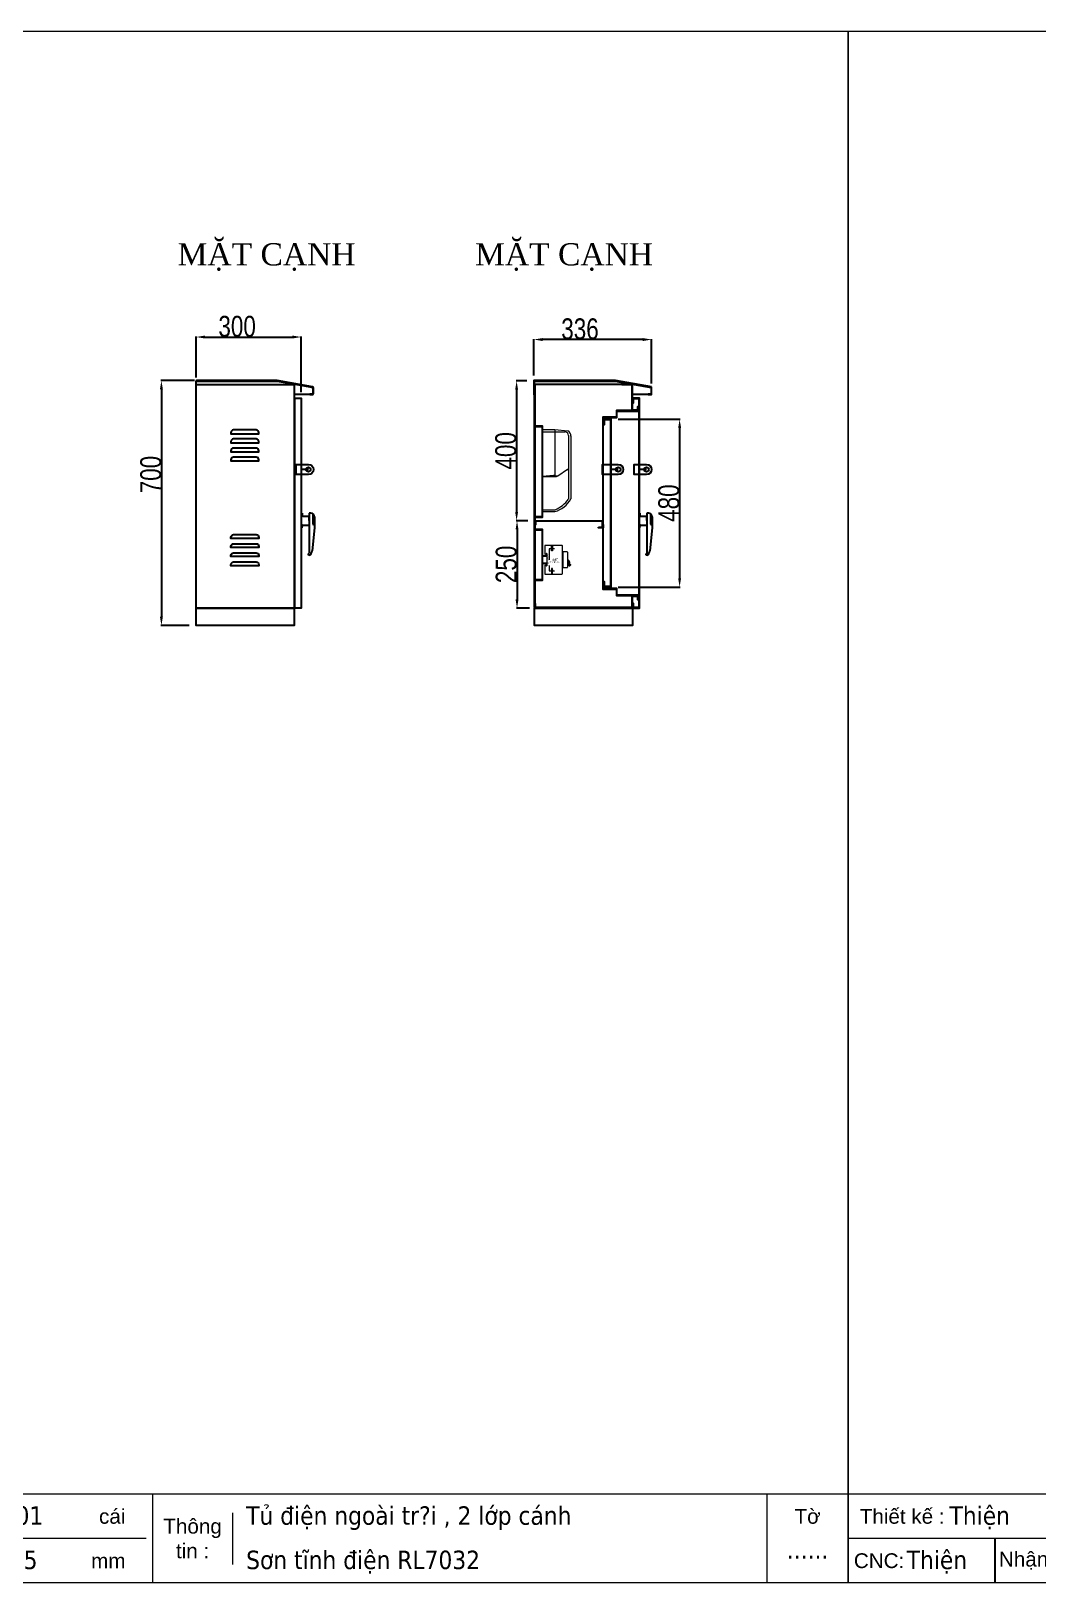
# Model space of a CAD drawing. Header units: inches. Extents: x 21 to 136330, y 8 to 58290.
# Drawn here: x 5872 to 8750, y 14680 to 19116 of the extents above; entities that cross this region are included whole.
import ezdxf
from ezdxf.enums import TextEntityAlignment as Align

# ---------------------------------------------------------------- set-up
doc = ezdxf.new("R2010")
doc.units = ezdxf.units.IN
doc.header["$MEASUREMENT"] = 0
doc.linetypes.add('HIDDEN', pattern=[9.525, 6.35, -3.175])
for name, color, linetype in [('0 KHUNG KT01', 7, 'Continuous'), ('1-EMC-ACESS', 4, 'Continuous'), ('@.0.DM. NÉT CHÍNH', 7, 'Continuous'), ('@.0.DM. NÉT CHÍNH @ 1', 7, 'Continuous')]:
    doc.layers.add(name, color=color, linetype=linetype)
for name, color, linetype, lineweight in [('0 TĂNG CỨNG', 7, 'Continuous', 15), ('LAYERDRAW', 6, 'Continuous', 13), ('net dam', 2, 'Continuous', 18)]:
    doc.layers.add(name, color=color, linetype=linetype, lineweight=lineweight)
doc.layers.add('@.DM. KÍCH THƯỚC', color=8, linetype='Continuous', transparency=0.2)
doc.layers.add('@.DM. KÍCH THƯỚC @ 1', color=8, linetype='Continuous', transparency=0.2)
doc.styles.add('ARIAL', font='arial.ttf')
doc.styles.add('roman', font='roman.shx', dxfattribs={"width": 0.8})
doc.styles.add('Tahoma (Input Text)', font='tahoma.ttf')
doc.styles.add('WD_IEC', font='isocp2.shx')
doc.dimstyles.new('Kích thước Duy Mạnh', dxfattribs={"dimtxt": 30, "dimasz": 25, "dimexe": 1.25, "dimexo": 20, "dimtad": 1, "dimdec": 1, "dimtxsty": 'roman', "dimcen": 2.5, "dimclrd": 8, "dimclre": 8, "dimclrt": 2, "dimadec": 0, "dimazin": 0, "dimtfac": 1, "dimtdec": 1, "dimtix": 1, "dimtmove": 0, "dimatfit": 3, "dimfxl": 1, "dimtfillclr": 1, "dimarcsym": 0})

# ---------------------------------------------------------------- blocks, each defined once
blk = doc.blocks.new('*D1368')
at = {"layer": '@.DM. KÍCH THƯỚC', "color": 8, "lineweight": -2, "transparency": 16777216}
for p, q in [((6344.3, 18125.1), (6344.3, 18242.4)), ((6644.3, 18083.9), (6644.3, 18242.4))]:
    blk.add_line(p, q, dxfattribs=at)
at = {"layer": '@.DM. KÍCH THƯỚC', "lineweight": -2, "transparency": 16777216}
blk.add_line((6369.3, 18241.1), (6619.3, 18241.1), dxfattribs=at)
at = {"layer": '@.DM. KÍCH THƯỚC', "transparency": 16777216}
for points in [[(6369.3, 18245.3), (6369.3, 18236.9), (6344.3, 18241.1)], [(6619.3, 18245.3), (6619.3, 18236.9), (6644.3, 18241.1)]]:
    blk.add_solid(points, dxfattribs=at)
at = {"layer": 'Defpoints', "color": 0, "transparency": 16777216}
for p in [(6644.3, 18241.1), (6344.3, 18105.1), (6644.3, 18063.9)]:
    blk.add_point(p, dxfattribs=at)
at = {"layer": '@.DM. KÍCH THƯỚC', "color": 2, "transparency": 16777216, "insert": (6407.6, 18301.7), "char_height": 60, "attachment_point": 1, "style": 'roman'}
blk.add_mtext('300', dxfattribs=at)
blk = doc.blocks.new('*D1369')
at = {"layer": '@.DM. KÍCH THƯỚC', "color": 8, "lineweight": -2, "transparency": 16777216}
for p, q in [((6338.9, 18116.6), (6243.5, 18116.6)), ((6324.3, 17416.3), (6243.5, 17416.3))]:
    blk.add_line(p, q, dxfattribs=at)
at = {"layer": '@.DM. KÍCH THƯỚC', "lineweight": -2, "transparency": 16777216}
blk.add_line((6244.7, 18091.6), (6244.7, 17441.3), dxfattribs=at)
at = {"layer": '@.DM. KÍCH THƯỚC', "transparency": 16777216}
for points in [[(6240.6, 18091.6), (6248.9, 18091.6), (6244.7, 18116.6)], [(6240.6, 17441.3), (6248.9, 17441.3), (6244.7, 17416.3)]]:
    blk.add_solid(points, dxfattribs=at)
at = {"layer": 'Defpoints', "color": 0, "transparency": 16777216}
for p in [(6358.9, 18116.6), (6244.7, 17416.3), (6344.3, 17416.3)]:
    blk.add_point(p, dxfattribs=at)
at = {"layer": '@.DM. KÍCH THƯỚC', "color": 2, "transparency": 16777216, "insert": (6184.1, 17794.4), "char_height": 60, "attachment_point": 1, "rotation": 90, "style": 'roman'}
blk.add_mtext('700', dxfattribs=at)
blk = doc.blocks.new('*D1370')
at = {"layer": '@.DM. KÍCH THƯỚC', "color": 8, "lineweight": -2, "transparency": 16777216}
for p, q in [((7309.3, 18131.1), (7309.3, 18235.1)), ((7645.7, 18107.8), (7645.7, 18235.1))]:
    blk.add_line(p, q, dxfattribs=at)
at = {"layer": '@.DM. KÍCH THƯỚC', "lineweight": -2, "transparency": 16777216}
blk.add_line((7620.7, 18233.9), (7334.3, 18233.9), dxfattribs=at)
at = {"layer": '@.DM. KÍCH THƯỚC', "transparency": 16777216}
for points in [[(7334.3, 18238.1), (7334.3, 18229.7), (7309.3, 18233.9)], [(7620.7, 18238.1), (7620.7, 18229.7), (7645.7, 18233.9)]]:
    blk.add_solid(points, dxfattribs=at)
at = {"layer": 'Defpoints', "color": 0, "transparency": 16777216}
for p in [(7309.3, 18233.9), (7309.3, 18111.1), (7645.7, 18087.8)]:
    blk.add_point(p, dxfattribs=at)
at = {"layer": '@.DM. KÍCH THƯỚC', "color": 2, "transparency": 16777216, "insert": (7387.6, 18294.5), "char_height": 60, "attachment_point": 1, "style": 'roman'}
blk.add_mtext('336', dxfattribs=at)
blk = doc.blocks.new('KHUNG KT1')
at = {"color": 7}
for p, q in [((7128, -4752), (0, -4752)), ((2294.1, -4752), (2294.1, -5040)), ((4052.8, -4752), (4052.8, -5040)), ((4868.8, -4752), (4868.8, -5040)), ((6864, -4752), (6864, -5040)), ((5128.7, -4812), (5128.7, -4980)), ((4848, -4896), (0, -4896))]:
    blk.add_line(p, q, dxfattribs=at)
blk.add_lwpolyline([(0, 0), (7128, 0), (7128, -5040), (0, -5040)], close=True, dxfattribs=at)
at = {"layer": '0 KHUNG KT01'}
for p, q in [((1077.9, -4752), (1077.9, -4896)), ((476.3, -4896), (476.3, -5040)), ((1385.1, -4896), (1385.1, -5040))]:
    blk.add_line(p, q, dxfattribs=at)
at = {"color": 2, "char_height": 48, "style": 'ARIAL'}
for s, insert, width, attachment_point in [('  Tên sản phẩm :', (2299.1, -4824), 2202.321, 4), ('  Số lượng :', (4052.8, -4824), 2202.321, 4), ('  Thiết kế :', (0, -4824), 2202.321, 4), ('  Khách hàng :', (1066.9, -4824), 2202.321, 4), ('cái', (4695, -4824), 2202.321, 4), ('Thông\\Ptin :', (4998.8, -4896), 259.945, 5), ('Tờ', (6996, -4824), 264, 5), ('  Nhận đơn :', (451.9, -4968), 2202.321, 4), ('  Giao hàng :', (1356.7, -4968), 2202.321, 4), ('  Loại tôn :', (4052.8, -4968), 2202.321, 4), ('CNC:', (18.2, -4968), 2202.321, 4), ('  Kích thước :', (2307, -4968), 2202.321, 4), ('mm', (3729.5, -4968), 2202.321, 4), ('mm', (4669.3, -4968), 2202.321, 4)]:
    blk.add_mtext(s, dxfattribs=dict(at, insert=insert, width=width, attachment_point=attachment_point))
at = {"color": 1, "style": 'Tahoma (Input Text)', "flags": 8}
for tag, p in [('#03', (1514.7, -4846.3)), ('#01', (328.9, -4851.1)), ('#05', (2819, -4851.1)), ('#07', (4424, -4851.1)), ('#09', (5172.9, -4851.1)), ('#02', (189.8, -4995.1)), ('#04', (1755.3, -4995.1)), ('#06', (2727.8, -4995.1)), ('#08', (4382.7, -4995.1)), ('#10', (5172.9, -4995.1))]:
    blk.add_attdef(tag, p, '', height=60, dxfattribs=at)
blk.add_attdef('#11', text='', height=60, dxfattribs=at).set_placement((6996, -4961.6), align=Align.CENTER)
at = {"layer": '0 TĂNG CỨNG', "color": 1, "style": 'ARIAL'}
blk.add_attdef('#12', (852.8, -4987.6), '', height=60, dxfattribs=at)
blk = doc.blocks.new('*D1413')
at = {"layer": '@.DM. KÍCH THƯỚC', "color": 8, "lineweight": -2, "transparency": 16777216}
for p, q in [((7550, 18006.3), (7727.2, 18006.3)), ((7550, 17526.3), (7727.2, 17526.3))]:
    blk.add_line(p, q, dxfattribs=at)
at = {"layer": '@.DM. KÍCH THƯỚC', "lineweight": -2, "transparency": 16777216}
blk.add_line((7725.9, 17981.3), (7725.9, 17551.3), dxfattribs=at)
at = {"layer": '@.DM. KÍCH THƯỚC', "transparency": 16777216}
for points in [[(7721.8, 17981.3), (7730.1, 17981.3), (7725.9, 18006.3)], [(7721.8, 17551.3), (7730.1, 17551.3), (7725.9, 17526.3)]]:
    blk.add_solid(points, dxfattribs=at)
at = {"layer": 'Defpoints', "color": 0, "transparency": 16777216}
for p in [(7530, 18006.3), (7530, 17526.3), (7725.9, 17526.3)]:
    blk.add_point(p, dxfattribs=at)
at = {"layer": '@.DM. KÍCH THƯỚC', "color": 2, "transparency": 16777216, "insert": (7695.3, 17766.3), "char_height": 60, "attachment_point": 5, "rotation": 90, "style": 'roman'}
blk.add_mtext('480', dxfattribs=at)
blk = doc.blocks.new('MS308-2-2')
at = {"color": 1}
for p, q in [((3, 21), (0, 21)), ((0, 21), (0, -21)), ((3, 21), (3, 16)), ((6, 13), (23, 13)), ((28, 21), (23, 21)), ((23, 21), (23, -93.1)), ((23, 0), (23, 13)), ((23, 0), (23, -13)), ((33, 19.7), (33, -10.4)), ((38, 11), (38, -21)), ((0, -21), (3, -21)), ((3, -21), (3, -16)), ((6, -13), (23, -13)), ((38, -21), (31.7, -86.7)), ((33, -10.4), (38, -11.8)), ((21, -99), (21, -95)), ((23, -99), (21, -99))]:
    blk.add_line(p, q, dxfattribs=at)
for centre, radius, start, end in [((6, 16), 3, 180, 270), ((28, 11), 10, 0, 90), ((6, -16), 3, 90, 180), ((14.3, -83.6), 17.7, 299.5112, 349.8057), ((20.5, -92.5), 2.52, 280.4787, 347.1623)]:
    blk.add_arc(centre, radius, start, end, dxfattribs=at)
blk = doc.blocks.new('*U215')
at = {"color": 9, "lineweight": 9}
for p, q in [((74.1, 51.8), (74.1, -129.9)), ((81.1, 50.9), (81.1, -129.9))]:
    blk.add_line(p, q, dxfattribs=at)
at = {"layer": 'LAYERDRAW', "color": 7, "linetype": 'Continuous', "ltscale": 2}
for p, q in [((0, -160.6), (36, -160.6)), ((0, -166), (35.4, -166))]:
    blk.add_line(p, q, dxfattribs=at)
blk.add_arc((63.7, 50.3), 17.4, 358.0533, 59.6915, dxfattribs=at)
at = {"layer": 'net dam', "linetype": 'ByBlock'}
for p, q in [((0, 69), (35.4, 69)), ((0, 69), (0, -166)), ((0, 61.8), (64.1, 61.8)), ((35.4, 69), (72.5, 65.3)), ((35.4, 69), (35.4, -64.5)), ((73.9, -43.5), (73.9, -48.5)), ((31.8, -63.2), (0, -65.6)), ((39.6, -66.6), (0, -66.6)), ((31.8, -63.2), (35.4, -60.9)), ((43.8, -64.5), (35.4, -64.5)), ((39.6, -64.5), (39.6, -66.6)), ((71.5, -45.4), (43.8, -64.5)), ((73.9, -45.4), (71.5, -45.4)), ((73.9, -48.5), (73.9, -45.4))]:
    blk.add_line(p, q, dxfattribs=at)
for centre, radius, start, end in [((64.1, 51.8), 10, 359.9203, 90), ((12.8, -90.5), 78.8, 286.672, 330.008), ((3.6, -81.5), 85.5, 292.23, 325.4789)]:
    blk.add_arc(centre, radius, start, end, dxfattribs=at)
blk = doc.blocks.new('E DIN35')
at = {"color": 8, "linetype": 'HIDDEN', "lineweight": 9}
for p, q in [((12, 3.5), (11, 3.5)), ((12, -3.5), (11, -3.5))]:
    blk.add_line(p, q, dxfattribs=at)
at = {"color": 0, "linetype": 'ByBlock', "lineweight": 9}
blk.add_lwpolyline([(11, 9, 0.414214), (10, 10), (2, 10, -0.414214), (0, 12), (0, 17.5), (1, 17.5), (1, 12, 0.414214), (2, 11), (10, 11, -0.414214), (12, 9), (12, -9, -0.414214), (10, -11), (2, -11, 0.414214), (1, -12), (1, -17.5), (0, -17.5), (0, -12, -0.414214), (2, -10), (10, -10, 0.414214), (11, -9)], format="xyb", close=True, dxfattribs=at)
blk = doc.blocks.new('Logo LS')
h = blk.add_hatch(color=152)
edge = h.paths.add_edge_path()
edge.add_spline(control_points=[(8.564, 2.4685), (8.9563, 2.4685), (9.1808, 2.3695), (9.1808, 2.1071), (9.1808, 1.9364), (9.0647, 1.7112), (8.9598, 1.6289), (8.7187, 1.4434), (8.5071, 1.4239), (7.3804, 1.4239), (7.3804, 1.4239), (1.9845, 1.4239), (1.9845, 1.4239), (1.9845, 1.4239), (3.0765, 6), (3.0765, 6), (3.0765, 6), (1.2699, 6), (1.2699, 6), (1.1455, 6), (1.099, 5.9656), (1.0613, 5.8181), (1.0613, 5.8181), (0.0442, 1.6058), (0.0442, 1.6058), (-0.1471, 0.7691), (0.2857, 0), (1.2486, 0), (2.2111, 0), (2.7619, 0), (3.5799, 0), (4.1541, 0), (4.8861, 0.4936), (5.2879, 1.0618), (5.3385, 1.1329), (5.4271, 1.146), (5.3916, 0.9943), (5.3208, 0.6944), (5.236, 0.3324), (5.2144, 0.2429), (5.1738, 0.067), (5.266, 0), (5.3495, 0), (5.3495, 0), (7.4326, 0), (8.0953, 0), (10.4251, 0), (11.3139, 1.1151), (11.4147, 2.4436), (11.4656, 3.1179), (10.9845, 3.6322), (9.6483, 3.6322), (9.6483, 3.6322), (8.9865, 3.6322), (8.6221, 3.6322), (8.2547, 3.6322), (7.8802, 3.7638), (7.8802, 4.0914), (7.8802, 4.4268), (8.308, 4.7296), (8.8585, 4.7296), (8.8585, 4.7296), (11.3596, 4.7296), (11.3596, 4.7296), (11.3596, 4.7296), (11.5587, 5.5206), (11.6019, 5.7037), (11.6558, 5.9342), (11.5877, 6), (11.4182, 6), (11.4182, 6), (8.3288, 6), (8.3288, 6), (6.5328, 6), (5.7269, 4.8013), (5.7269, 3.9445), (5.7269, 3.0871), (6.4178, 2.4697), (8.1984, 2.4697), (8.1984, 2.4697), (8.564, 2.4685), (8.564, 2.4685)], knot_values=[0, 0, 0, 0, 1, 1, 1, 2, 2, 2, 3, 3, 3, 4, 4, 4, 5, 5, 5, 6, 6, 6, 7, 7, 7, 8, 8, 8, 9, 9, 9, 10, 10, 10, 11, 11, 11, 12, 12, 12, 13, 13, 13, 14, 14, 14, 15, 15, 15, 16, 16, 16, 17, 17, 17, 18, 18, 18, 19, 19, 19, 20, 20, 20, 21, 21, 21, 22, 22, 22, 23, 23, 23, 24, 24, 24, 25, 25, 25, 26, 26, 26, 27, 27, 27, 27], degree=3, periodic=0)
h = blk.add_hatch(color=10)
edge = h.paths.add_edge_path()
edge.add_spline(control_points=[(10.5597, 6.7227), (10.5597, 6.7227), (15.5292, 6.7227), (15.5292, 6.7227), (15.5292, 6.7227), (12.5227, 5.194), (12.5227, 5.194), (12.5227, 5.194), (12.6282, 5.6846), (12.6608, 5.831), (12.6957, 5.9856), (12.6412, 6.0887), (12.451, 6.1474), (12.2549, 6.2072), (10.5597, 6.7227), (10.5597, 6.7227)], knot_values=[0, 0, 0, 0, 1, 1, 1, 2, 2, 2, 3, 3, 3, 4, 4, 4, 5, 5, 5, 5], degree=3, periodic=0)
at = {"layer": 'Defpoints', "color": 2, "linetype": 'ByBlock', "lineweight": 9}
blk.add_line((5.7544, 3), (5.7544, 3), dxfattribs=at)
blk = doc.blocks.new('*U216')
at = {"linetype": 'ByBlock', "lineweight": 9}
h = blk.add_hatch(color=20, dxfattribs=at)
h.dxf.hatch_style = 1
h.paths.add_polyline_path([(26, 34), (29, 34), (29, 41), (26, 41)])
h.paths.add_polyline_path([(26, 25), (29, 25), (29, 29), (26, 29)])
h = blk.add_hatch(color=20, dxfattribs=at)
h.dxf.hatch_style = 1
h.paths.add_polyline_path([(26, -41), (29, -41), (29, -34), (26, -34)])
h.paths.add_polyline_path([(26, -29), (29, -29), (29, -25), (26, -25)])
at = {"color": 112}
blk.add_line((57, 22.5), (57, -22.5), dxfattribs=at)
at = {"color": 0, "linetype": 'ByBlock', "lineweight": 18}
blk.add_lwpolyline([(12, 17.5), (12, 0), (12, -17.5), (10.8, -17.5), (10.8, -17.3), (8.7, -15.5), (7, -15.5), (7, -41), (55, -41, 0.414214), (57, -39), (57, -22.5), (70, -22.5, 0.414214), (72, -20.5), (72, 0), (72, 20.5, 0.414214), (70, 22.5), (57, 22.5), (57, 39, 0.414214), (55, 41), (7, 41), (7, 15.5), (8.7, 15.5), (10.8, 17.3), (10.8, 17.5)], format="xyb", close=True, dxfattribs=at)
at = {"color": 20, "linetype": 'ByBlock', "lineweight": 9}
for points in [[(29, 25), (26, 25), (26, 41), (29, 41)], [(29, 34), (26, 34), (26, 29), (29, 29)], [(29, -25), (26, -25), (26, -41), (29, -41)], [(29, -34), (26, -34), (26, -29), (29, -29)]]:
    blk.add_lwpolyline(points, close=True, dxfattribs=at)
blk.add_lwpolyline([(72.9, -13.9), (76.7, -17.8), (80.3, -14.2), (76.4, -10.4)])
blk.add_arc((70, -7.5), 7, 286.6015, 73.3985)
at = {"layer": 'Defpoints', "color": 2, "linetype": 'HIDDEN', "lineweight": 18, "ltscale": 5}
for p, q in [((34, 31.5), (19, 31.5)), ((19, 31.5), (19, -31.5)), ((19, -31.5), (34, -31.5))]:
    blk.add_line(p, q, dxfattribs=at)
at = {"color": 8, "linetype": 'ByBlock', "lineweight": 9, "xscale": -1}
blk.add_blockref('E DIN35', (12, 0), dxfattribs=at)
at = {"color": 0, "linetype": 'ByBlock', "lineweight": 9}
blk.add_blockref('Logo LS', (28.8, -3), dxfattribs=at)
at = {"layer": 'Defpoints', "color": 8, "style": 'WD_IEC', "width": 0.75}
blk.add_text('BKN, BKN-c: 63mm | BKN-b: 65mm', height=2, rotation=90, dxfattribs=at).set_placement((16, 0), align=Align.MIDDLE_CENTER)
for s, p in [('MCB Series:BKN; BKN-c; BKN-b', (34.5, -5)), ('Size: Wm18; H82; D73; Dc50', (34.5, -8))]:
    blk.add_text(s, height=2, dxfattribs=at).set_placement(p, align=Align.MIDDLE_CENTER)
blk = doc.blocks.new('*D1445')
at = {"layer": '@.0.DM. NÉT CHÍNH', "color": 8, "lineweight": -2, "transparency": 16777216}
for p, q in [((7292.5, 17716), (7260, 17716)), ((7296.6, 17466.3), (7260, 17466.3))]:
    blk.add_line(p, q, dxfattribs=at)
at = {"layer": '@.0.DM. NÉT CHÍNH', "lineweight": -2, "transparency": 16777216}
blk.add_line((7261.2, 17691), (7261.2, 17491.3), dxfattribs=at)
at = {"layer": '@.0.DM. NÉT CHÍNH', "transparency": 16777216}
for points in [[(7257, 17691), (7265.4, 17691), (7261.2, 17716)], [(7257, 17491.3), (7265.4, 17491.3), (7261.2, 17466.3)]]:
    blk.add_solid(points, dxfattribs=at)
at = {"layer": 'Defpoints', "color": 0, "transparency": 16777216}
for p in [(7312.5, 17716), (7261.2, 17466.3), (7316.6, 17466.3)]:
    blk.add_point(p, dxfattribs=at)
at = {"layer": '@.0.DM. NÉT CHÍNH', "color": 2, "transparency": 16777216, "insert": (7230.6, 17591.2), "char_height": 60, "attachment_point": 5, "rotation": 90, "style": 'roman'}
blk.add_mtext('250', dxfattribs=at)
blk = doc.blocks.new('*D1446')
at = {"layer": '@.0.DM. NÉT CHÍNH', "color": 8, "lineweight": -2, "transparency": 16777216}
for p, q in [((7289.3, 18115.6), (7258.7, 18115.6)), ((7272.2, 17716), (7258.7, 17716))]:
    blk.add_line(p, q, dxfattribs=at)
at = {"layer": '@.0.DM. NÉT CHÍNH', "lineweight": -2, "transparency": 16777216}
blk.add_line((7260, 18090.6), (7260, 17741), dxfattribs=at)
at = {"layer": '@.0.DM. NÉT CHÍNH', "transparency": 16777216}
for points in [[(7255.8, 18090.6), (7264.1, 18090.6), (7260, 18115.6)], [(7255.8, 17741), (7264.1, 17741), (7260, 17716)]]:
    blk.add_solid(points, dxfattribs=at)
at = {"layer": 'Defpoints', "color": 0, "transparency": 16777216}
for p in [(7309.3, 18115.6), (7260, 17716), (7292.2, 17716)]:
    blk.add_point(p, dxfattribs=at)
at = {"layer": '@.0.DM. NÉT CHÍNH', "color": 2, "transparency": 16777216, "insert": (7229.3, 17915.8), "char_height": 60, "attachment_point": 5, "rotation": 90, "style": 'roman'}
blk.add_mtext('400', dxfattribs=at)

msp = doc.modelspace()

# ---------------------------------------------------------------- linework, layer by layer
at = {"color": 2}
for points in [[(6515.2402, 17975.7665), (6451.2402, 17975.7665, 0.414213562), (6443.2402, 17967.7665), (6443.2402, 17964.7665), (6523.2402, 17964.7665), (6523.2402, 17967.7665, 0.414213562)], [(6515.2402, 17949.7665), (6451.2402, 17949.7665, 0.414213562), (6443.2402, 17941.7665), (6443.2402, 17938.7665), (6523.2402, 17938.7665), (6523.2402, 17941.7665, 0.414213562)], [(6515.2402, 17923.7665), (6451.2402, 17923.7665, 0.414213562), (6443.2402, 17915.7665), (6443.2402, 17912.7665), (6523.2402, 17912.7665), (6523.2402, 17915.7665, 0.414213562)], [(6515.2402, 17897.7665), (6451.2402, 17897.7665, 0.414213562), (6443.2402, 17889.7665), (6443.2402, 17886.7665), (6523.2402, 17886.7665), (6523.2402, 17889.7665, 0.414213562)], [(6451.2402, 17676.2665), (6515.2402, 17676.2665, -0.414213562), (6523.2402, 17668.2665), (6523.2402, 17665.2665), (6443.2402, 17665.2665), (6443.2402, 17668.2665, -0.414213562)], [(6451.2402, 17650.2665), (6515.2402, 17650.2665, -0.414213562), (6523.2402, 17642.2665), (6523.2402, 17639.2665), (6443.2402, 17639.2665), (6443.2402, 17642.2665, -0.414213562)], [(6451.2402, 17624.2665), (6515.2402, 17624.2665, -0.414213562), (6523.2402, 17616.2665), (6523.2402, 17613.2665), (6443.2402, 17613.2665), (6443.2402, 17616.2665, -0.414213562)], [(6451.2402, 17598.2665), (6515.2402, 17598.2665, -0.414213562), (6523.2402, 17590.2665), (6523.2402, 17587.2665), (6443.2402, 17587.2665), (6443.2402, 17590.2665, -0.414213562)]]:
    msp.add_lwpolyline(points, format="xyb", close=True, dxfattribs=at)
at = {"layer": '@.0.DM. NÉT CHÍNH'}
for p, q in [((6342.783, 18113.6137), (6342.783, 18076.6137)), ((6344.283, 18076.6137), (6344.283, 18113.6137)), ((6345.783, 18113.6137), (6344.483, 18113.6137)), ((6344.483, 18105.1137), (6344.483, 18113.6137)), ((6575.5206, 18116.6137), (6345.783, 18116.6137)), ((6345.783, 18115.1137), (6575.5206, 18115.1137)), ((6345.783, 18113.6137), (6345.783, 18115.1137)), ((6575.5206, 18113.6137), (6575.5206, 18115.1137)), ((6675.4879, 18097.3069), (6575.5206, 18114.9338)), ((6575.781, 18115.091), (6676.4483, 18097.3406)), ((6676.7088, 18098.8178), (6576.0415, 18116.5682)), ((6677.4879, 18076.6137), (6624.283, 18076.6137)), ((6676.1879, 18078.1807), (6669.1879, 18078.1807)), ((6669.1879, 18076.6807), (6676.1879, 18076.6807)), ((6675.4879, 18095.3069), (6675.4879, 18097.3069)), ((6675.4879, 18095.3069), (6677.4879, 18095.3069)), ((6677.4879, 18095.3069), (6677.4879, 18078.9324)), ((6677.4879, 18076.977), (6677.4879, 18076.6137)), ((6677.6879, 18095.8634), (6677.6879, 18079.6807)), ((6679.1879, 18079.6807), (6679.1879, 18095.8634)), ((7644.0207, 18076.6137), (7590.8159, 18076.6137)), ((7506.8159, 17995.0137), (7506.8159, 17537.6137)), ((6664.783, 17862.5128), (6644.283, 17862.5128)), ((7550.5159, 17862.5128), (7530.0159, 17862.5128)), ((7631.3159, 17862.5128), (7610.8159, 17862.5128))]:
    msp.add_line(p, q, dxfattribs=at)
at = {"layer": '@.0.DM. NÉT CHÍNH', "color": 0}
msp.add_line((7354.1295, 17467.5137), (7314.9159, 17467.5137), dxfattribs=at)
for points in [[(6344.283, 18105.1137), (6624.283, 18105.1137), (6624.283, 17466.3137), (6344.283, 17466.3137)], [(6626.283, 17466.3137), (6626.283, 18066.3137), (6644.283, 18066.3137), (6644.283, 17466.3137)], [(7609.6159, 18065.1137), (7609.6159, 17467.5137), (7594.0159, 17467.5137), (7594.0159, 17479.3137), (7592.8159, 17479.3137), (7592.8159, 17466.3137), (7610.8159, 17466.3137), (7610.8159, 18066.3137), (7592.8159, 18066.3137), (7592.8159, 18053.3137), (7594.0159, 18053.3137), (7594.0159, 18065.1137)], [(7508.0159, 17995.0137), (7508.0159, 18010.8137), (7546.8159, 18010.8137), (7546.8159, 18029.6137), (7606.8159, 18029.6137), (7606.8159, 18041.6137), (7605.6159, 18041.6137), (7605.6159, 18030.8137), (7545.6159, 18030.8137), (7545.6159, 18012.0137), (7506.8159, 18012.0137), (7506.8159, 17995.0137)], [(7312.0159, 17986.3137), (7312.0159, 17985.1137), (7332.8159, 17985.1137), (7332.8159, 17727.1907), (7312.0159, 17727.1907), (7312.0159, 17725.9907), (7334.0159, 17725.9907), (7334.0159, 17986.3137)], [(7528.8159, 18005.1137), (7528.8159, 17527.5137), (7511.2159, 17527.5137), (7511.2159, 17541.3137), (7510.0159, 17541.3137), (7510.0159, 17526.3137), (7530.0159, 17526.3137), (7530.0159, 18006.3137), (7510.0159, 18006.3137), (7510.0159, 17991.3137), (7511.2159, 17991.3137), (7511.2159, 18005.1137)], [(7494.4708, 17697.1907), (7505.6159, 17697.1907), (7505.6159, 17714.7907), (7313.7159, 17714.7907), (7313.7159, 17703.9907), (7312.5159, 17703.9907), (7312.5159, 17715.9907), (7506.8159, 17715.9907), (7507.1705, 17695.9907), (7494.4708, 17695.9907)], [(7312.0159, 17690.9907), (7312.0159, 17689.7907), (7332.8159, 17689.7907), (7332.8159, 17547.5137), (7312.0159, 17547.5137), (7312.0159, 17546.3137), (7334.0159, 17546.3137), (7334.0159, 17690.9907)], [(7506.8159, 17537.6137), (7506.8159, 17520.6137), (7545.6159, 17520.6137), (7545.6159, 17501.8137), (7605.6159, 17501.8137), (7605.6159, 17491.0137), (7606.8159, 17491.0137), (7606.8159, 17503.0137), (7546.8159, 17503.0137), (7546.8159, 17521.8137), (7508.0159, 17521.8137), (7508.0159, 17537.6137)], [(7605.6159, 17501.3137), (7589.6159, 17501.3137), (7589.6159, 17467.5137), (7313.7159, 17467.5137), (7313.7159, 17478.3137), (7312.5159, 17478.3137), (7312.5159, 17466.3137), (7590.8159, 17466.3137), (7590.8159, 17500.1137), (7605.6159, 17500.1137)]]:
    msp.add_lwpolyline(points, close=True, dxfattribs=at)
at = {"layer": '@.0.DM. NÉT CHÍNH'}
for points in [[(7645.7207, 18098.3807), (7542.3159, 18116.6137), (7309.3159, 18116.6137), (7309.3159, 18076.6137), (7310.8159, 18076.6137), (7310.8159, 18115.1137), (7542.1847, 18115.1137), (7644.2207, 18097.122), (7644.2207, 18078.1807), (7635.7207, 18078.1807), (7635.7207, 18076.6807), (7645.7207, 18076.6807)], [(6344.283, 17466.3137), (6624.283, 17466.3137), (6624.283, 17416.3137), (6344.283, 17416.3137)], [(7310.8159, 17466.3137), (7590.8159, 17466.3137), (7590.8159, 17416.3137), (7310.8159, 17416.3137)]]:
    msp.add_lwpolyline(points, close=True, dxfattribs=at)
at = {"layer": '@.0.DM. NÉT CHÍNH', "color": 0}
msp.add_lwpolyline([(7560.8159, 18105.1137), (7589.6159, 18105.1137), (7589.6159, 18031.3137), (7605.6159, 18031.3137), (7605.6159, 18032.5137), (7590.8159, 18032.5137), (7590.8159, 18106.3137), (7560.8159, 18106.3137), (7560.8159, 18105.1137), (7313.2159, 18105.1137), (7312.0159, 18105.1137), (7312.0159, 17467.5137), (7310.8159, 17467.5137), (7310.8159, 18105.1137), (7312.0159, 18105.1137)], dxfattribs=at)
at = {"layer": '@.0.DM. NÉT CHÍNH'}
for points in [[(6664.783, 17877.0128, -1), (6664.783, 17848.0128), (6644.283, 17848.0128), (6629.783, 17848.0128), (6629.783, 17877.0128), (6644.283, 17877.0128)], [(7550.5159, 17877.0128, -1), (7550.5159, 17848.0128), (7530.0159, 17848.0128), (7505.5159, 17848.0128), (7505.5159, 17877.0128), (7530.0159, 17877.0128)], [(7631.3159, 17877.0128, -1), (7631.3159, 17848.0128), (7610.8159, 17848.0128), (7596.3159, 17848.0128), (7596.3159, 17877.0128), (7610.8159, 17877.0128)]]:
    msp.add_lwpolyline(points, format="xyb", close=True, dxfattribs=at)
for centre in [(6664.783, 17862.5128), (7550.5159, 17862.5128), (7631.3159, 17862.5128)]:
    msp.add_circle(centre, 6.5, dxfattribs=at)
for centre, radius, start, end in [((6345.783, 18113.6137), 3, 90, 180), ((6345.783, 18113.6137), 1.5, 90, 180), ((6575.5206, 18113.6137), 3, 80, 90), ((6575.5206, 18113.6137), 1.5, 80, 90), ((6676.1879, 18079.6807), 3, 270, 0), ((6676.1879, 18079.6807), 1.5, 270, 0), ((6676.1879, 18095.8634), 1.5, 0, 80), ((6676.1879, 18095.8634), 3, 0, 80)]:
    msp.add_arc(centre, radius, start, end, dxfattribs=at)

# ---------------------------------------------------------------- block references
for name, p in [('*U215', (7334.0159, 17908.0397)), ('*U216', (7334.0159, 17604.5276))]:
    msp.add_blockref(name, p)
at = {"color": 7}
for p in [(6644.283, 17716.3137), (7609.522, 17716.3137)]:
    msp.add_blockref('MS308-2-2', p, dxfattribs=at)
at = {"layer": '0 TĂNG CỨNG', "color": 1}
ref = msp.add_blockref('KHUNG KT1', (1933.8056, 19115.7969), dxfattribs=dict(at, xscale=0.8802084669719292, yscale=0.8802084669719292, zscale=0.8802084669719292))
ref.add_attrib('#12', '/2023', (2684.491, 14725.6643), dxfattribs={"color": 1, "height": 52.81251, "style": 'ARIAL'})
ref.add_attrib('#01', 'Thiện', (2223.3311, 14845.8524), dxfattribs={"layer": '0', "color": 1, "height": 52.81251, "style": 'Tahoma (Input Text)'})
ref.add_attrib('#03', 'CNC', (3267.0735, 14850.0217), dxfattribs={"layer": '0', "color": 1, "height": 52.81251, "style": 'Tahoma (Input Text)'})
ref.add_attrib('#04', '/2023', (3478.8381, 14719.1024), dxfattribs={"layer": '0', "color": 1, "height": 52.81251, "style": 'Tahoma (Input Text)'})
ref.add_attrib('#05', 'Tủ TĐ-DK', (4415.1212, 14845.8524), dxfattribs={"layer": '0', "color": 1, "height": 52.81251, "style": 'Tahoma (Input Text)'})
ref.add_attrib('#06', '700X400X300', (4334.8754, 14719.1024), dxfattribs={"layer": '0', "color": 1, "height": 52.812508, "style": 'Tahoma (Input Text)'})
ref.add_attrib('#07', '01', (5827.8609, 14845.8524), dxfattribs={"layer": '0', "color": 1, "height": 52.81251, "style": 'Tahoma (Input Text)'})
ref.add_attrib('#08', '1.5', (5791.4546, 14719.1024), dxfattribs={"layer": '0', "color": 1, "height": 52.81251, "style": 'Tahoma (Input Text)'})
ref.add_attrib('#10', 'Sơn tĩnh điện RL7032', (6487.0359, 14719.1024), dxfattribs={"layer": '0', "color": 1, "height": 52.812508, "style": 'Tahoma (Input Text)'})
ref.add_attrib('#09', 'Tủ điện ngoài tr?i , 2 lớp cánh', (6487.0359, 14845.8524), dxfattribs={"layer": '0', "color": 1, "height": 52.812508, "style": 'Tahoma (Input Text)'})
ref.add_attrib('#11', '......', dxfattribs={"layer": '0', "color": 1, "height": 52.81251, "style": 'Tahoma (Input Text)'}).set_placement((8091.7297, 14748.5241), align=Align.CENTER)
ref.add_attrib('#02', 'Thiện', (2100.857, 14719.1024), dxfattribs={"layer": '0', "color": 1, "height": 52.81251, "style": 'Tahoma (Input Text)'})
ref = msp.add_blockref('KHUNG KT1', (8207.9315, 19115.7969), dxfattribs=dict(at, xscale=0.8802084669719292, yscale=0.8802084669719292, zscale=0.8802084669719292))
ref.add_attrib('#12', '/2023', (8958.6169, 14725.6643), dxfattribs={"color": 1, "height": 52.81251, "style": 'ARIAL'})
ref.add_attrib('#01', 'Thiện', (8497.4571, 14845.8524), dxfattribs={"layer": '0', "color": 1, "height": 52.81251, "style": 'Tahoma (Input Text)'})
ref.add_attrib('#03', 'CNC', (9541.1994, 14850.0217), dxfattribs={"layer": '0', "color": 1, "height": 52.81251, "style": 'Tahoma (Input Text)'})
ref.add_attrib('#04', '/2023', (9752.964, 14719.1024), dxfattribs={"layer": '0', "color": 1, "height": 52.81251, "style": 'Tahoma (Input Text)'})
ref.add_attrib('#05', 'Tủ TĐ-DK', (10689.2472, 14845.8524), dxfattribs={"layer": '0', "color": 1, "height": 52.81251, "style": 'Tahoma (Input Text)'})
ref.add_attrib('#06', '700X400X300', (10609.0013, 14719.1024), dxfattribs={"layer": '0', "color": 1, "height": 52.812508, "style": 'Tahoma (Input Text)'})
ref.add_attrib('#07', '01', (12101.9868, 14845.8524), dxfattribs={"layer": '0', "color": 1, "height": 52.81251, "style": 'Tahoma (Input Text)'})
ref.add_attrib('#08', '1.5', (12065.5805, 14719.1024), dxfattribs={"layer": '0', "color": 1, "height": 52.81251, "style": 'Tahoma (Input Text)'})
ref.add_attrib('#10', 'Sơn tĩnh điện RL7032', (12761.1619, 14719.1024), dxfattribs={"layer": '0', "color": 1, "height": 52.812508, "style": 'Tahoma (Input Text)'})
ref.add_attrib('#09', 'Tủ điện ngoài tr?i , 2 lớp cánh', (12761.1619, 14845.8524), dxfattribs={"layer": '0', "color": 1, "height": 52.812508, "style": 'Tahoma (Input Text)'})
ref.add_attrib('#11', '......', dxfattribs={"layer": '0', "color": 1, "height": 52.81251, "style": 'Tahoma (Input Text)'}).set_placement((14365.8556, 14748.5241), align=Align.CENTER)
ref.add_attrib('#02', 'Thiện', (8374.9829, 14719.1024), dxfattribs={"layer": '0', "color": 1, "height": 52.81251, "style": 'Tahoma (Input Text)'})

# ---------------------------------------------------------------- texts
at = {"layer": '1-EMC-ACESS', "color": 1, "linetype": 'ByBlock', "lineweight": -2, "char_height": 63.504, "width": 972.626469, "attachment_point": 2, "style": 'ARIAL'}
for insert in [(6545.3565, 18509.3644), (7395.667, 18509.3644)]:
    msp.add_mtext('{\\fTimes New Roman|b0|i0|c0|p18;\\C7;MẶT CẠNH}', dxfattribs=dict(at, insert=insert))

# ---------------------------------------------------------------- dimensions: what is measured, and where the dimension line sits
at = {"layer": '@.0.DM. NÉT CHÍNH @ 1'}
for base, p1, p2, picture, middle in [((7259.9575, 17715.9907), (7309.3159, 18115.6137), (7292.1587, 17715.9907), '*D1446', (7229.3325, 17915.8022)), ((7261.2075, 17466.3137), (7312.5159, 17715.9907), (7316.6375, 17466.3137), '*D1445', (7230.5825, 17591.1522))]:
    dim = msp.add_linear_dim(base=base, p1=p1, p2=p2, angle=90, dimstyle='Kích thước Duy Mạnh', override={"dimscale": 1, "dimtxt": 60, "dimdec": 0, "dimclrd": 256, "dimtdec": 0, "dimtix": 1, "dimtofl": 1, "dimtmove": 0, "dimatfit": 3}, dxfattribs=at)
    dim.commit()
    dim.dimension.update_dxf_attribs({"geometry": picture, "text_midpoint": middle})
at = {"layer": '@.DM. KÍCH THƯỚC @ 1', "color": 0}
dim = msp.add_linear_dim(base=(6644.283, 18241.1137), p1=(6344.283, 18105.1137), p2=(6644.283, 18063.9137), dimstyle='Kích thước Duy Mạnh', override={"dimscale": 1, "dimtxt": 60, "dimdec": 0, "dimclrd": 256, "dimtdec": 0, "dimtix": 1, "dimtofl": 0, "dimtmove": 0, "dimatfit": 1}, dxfattribs=at)
dim.commit()
dim.dimension.update_dxf_attribs({"geometry": '*D1368', "text_midpoint": (6469.283, 18241.1137), "dimtype": 128})
for base, p1, p2, angle, picture, middle in [((7309.3159, 18233.8855), (7645.7207, 18087.772), (7309.3159, 18111.1137), 180, '*D1370', (7448.2158, 18233.8855)), ((6244.7335, 17416.3137), (6358.8688, 18116.6137), (6344.283, 17416.3137), 90, '*D1369', (6244.7335, 17856.1293))]:
    dim = msp.add_linear_dim(base=base, p1=p1, p2=p2, angle=angle, dimstyle='Kích thước Duy Mạnh', override={"dimscale": 1, "dimtxt": 60, "dimdec": 0, "dimclrd": 256, "dimtdec": 0, "dimtix": 1, "dimtofl": 0, "dimtmove": 0, "dimatfit": 1}, dxfattribs=at)
    dim.commit()
    dim.dimension.update_dxf_attribs({"geometry": picture, "text_midpoint": middle, "dimtype": 128})
dim = msp.add_linear_dim(base=(7725.9329, 17526.3137), p1=(7530.0159, 18006.3137), p2=(7530.0159, 17526.3137), angle=90, dimstyle='Kích thước Duy Mạnh', override={"dimscale": 1, "dimtxt": 60, "dimclrd": 256, "dimtix": 1, "dimtofl": 0, "dimtmove": 0, "dimatfit": 1}, dxfattribs=at)
dim.commit()
dim.dimension.update_dxf_attribs({"geometry": '*D1413', "text_midpoint": (7695.3079, 17766.3137)})

doc.saveas('drawing.dxf')
